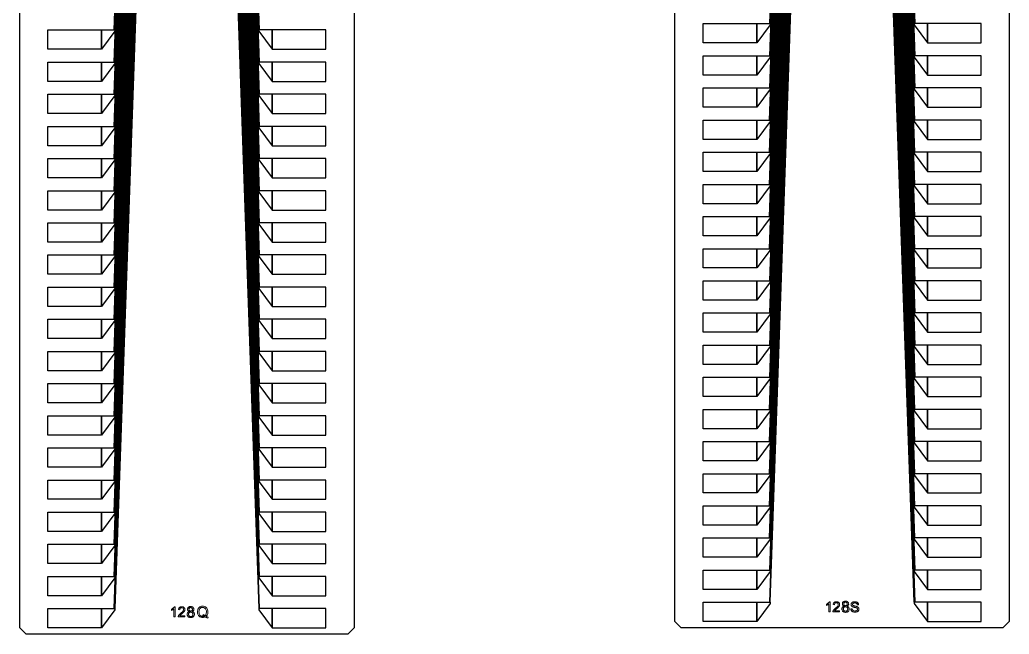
# Model space of a CAD drawing. Header units: inches. Extents: x 106592 to 209533, y 57057 to 74911.
# Drawn here: x 172694 to 175821, y 57278 to 59220 of the extents above; entities that cross this region are included whole.
import ezdxf

# ---------------------------------------------------------------- set-up
doc = ezdxf.new("R2010")
doc.units = ezdxf.units.IN
doc.header["$MEASUREMENT"] = 0
for name, color, linetype in [('metal', 221, 'Continuous'), ('nitride window', 40, 'Continuous'), ('profile', 140, 'Continuous')]:
    doc.layers.add(name, color=color, linetype=linetype)

msp = doc.modelspace()

# ---------------------------------------------------------------- linework, layer by layer
at = {"layer": 'metal'}
for points in [[(175287.5, 63870), (175063.5, 57480.8), (175065.6, 57480.8), (175289.1, 63870), (175289.1, 63870), (175289.1, 63985.6), (175289.1, 64080.2), (175219.7, 64357.9), (175219.7, 64359.7), (175218.8, 64359.7), (175218.8, 64357), (175287.5, 64078.6), (175287.5, 63870)], [(175284.3, 63870), (175284.3, 64075.4), (175217, 64355.2), (175217, 64359.7), (175217.9, 64359.7), (175217.9, 64356.1), (175285.9, 64077), (175285.9, 63870), (175065.6, 57582.4), (175063.5, 57582.4)], [(175281.1, 63870), (175281.1, 64072.2), (175215.2, 64353.4), (175215.2, 64359.7), (175216.1, 64359.7), (175216.1, 64354.3), (175282.7, 64073.8), (175282.7, 63870), (175065.6, 57684), (175063.5, 57684)], [(175277.9, 63870), (175277.9, 64069), (175213.4, 64351.6), (175213.4, 64359.7), (175214.3, 64359.7), (175214.3, 64352.5), (175279.5, 64070.6), (175279.5, 63870), (175065.6, 57785.6), (175063.5, 57785.6)], [(175274.7, 63870), (175274.7, 64065.8), (175211.6, 64349.8), (175211.6, 64359.7), (175212.5, 64359.7), (175212.5, 64350.7), (175276.3, 64067.4), (175276.3, 63870), (175065.6, 57887.3), (175063.5, 57887.3)], [(175271.5, 63870), (175271.5, 64062.6), (175209.8, 64348), (175209.8, 64359.7), (175210.7, 64359.7), (175210.7, 64348.9), (175273.1, 64064.2), (175273.1, 63870), (175065.6, 57988.9), (175063.5, 57988.9)], [(175290.7, 63870), (175063.5, 57379.2), (175065.6, 57379.2), (175292.3, 63870), (175292.3, 63870), (175292.3, 64083.4), (175221.5, 64359.7), (175220.6, 64359.7), (175220.6, 64358.8), (175290.7, 64081.8), (175290.7, 63870)], [(175268.3, 63870), (175063.5, 58090.5), (175065.6, 58090.5), (175269.9, 63870), (175269.9, 64061), (175208.9, 64347.1), (175208.9, 64359.7), (175208, 64359.7), (175208, 64346.2), (175268.3, 64059.4)], [(175265.1, 63870), (175063.5, 58192.1), (175065.6, 58192.1), (175266.7, 63870), (175266.7, 64057.8), (175207.1, 64345.3), (175207.1, 64359.7), (175206.2, 64359.7), (175206.2, 64344.4), (175265.1, 64056.2)], [(175258.7, 63870), (175063.5, 58395.3), (175065.6, 58395.3), (175260.3, 63870), (175260.3, 63870), (175260.3, 63985.8), (175260.3, 64051.4), (175203.5, 64341.7), (175203.5, 64359.7), (175202.6, 64359.7), (175202.6, 64340.8), (175258.7, 64049.8), (175258.7, 63870)], [(175255.5, 63870), (175255.5, 64046.6), (175200.8, 64339), (175200.8, 64359.7), (175201.7, 64359.7), (175201.7, 64339.9), (175257.1, 64048.2), (175257.1, 63870), (175257.1, 63870), (175065.6, 58496.9), (175063.5, 58496.9)], [(175252.3, 63870), (175252.3, 63870), (175252.3, 64043.4), (175199, 64337.2), (175199, 64359.7), (175199.9, 64359.7), (175199.9, 64338.1), (175253.9, 64045), (175253.9, 63870), (175065.6, 58598.5), (175063.5, 58598.5)], [(175249.1, 63870), (175249.1, 63870), (175249.1, 64040.2), (175197.2, 64335.4), (175197.2, 64359.7), (175198.1, 64359.7), (175198.1, 64336.3), (175250.7, 64041.8), (175250.7, 63870), (175065.6, 58700.1), (175063.5, 58700.1)], [(175245.9, 63870), (175245.9, 64037), (175195.4, 64333.6), (175195.4, 64359.7), (175196.3, 64359.7), (175196.3, 64334.5), (175247.5, 64038.6), (175247.5, 63870), (175065.6, 58801.7), (175063.5, 58801.7)], [(175242.7, 63870), (175242.7, 64033.8), (175193.6, 64331.8), (175193.6, 64359.7), (175194.5, 64359.7), (175194.5, 64332.7), (175244.3, 64035.4), (175244.3, 63870), (175244.3, 63870), (175065.6, 58903.3), (175063.5, 58903.3)], [(175239.5, 63870), (175063.5, 59004.9), (175065.6, 59004.9), (175241.1, 63870), (175241.1, 63870), (175241.1, 64032.2), (175192.7, 64330.9), (175192.7, 64359.7), (175191.8, 64359.7), (175191.8, 64330), (175239.5, 64030.6)], [(175236.3, 63870), (175063.5, 59106.5), (175065.6, 59106.5), (175237.9, 63870), (175237.9, 64029), (175190.9, 64329.1), (175190.9, 64359.7), (175190, 64359.7), (175190, 64328.2), (175236.3, 64027.4)], [(175261.9, 63870), (175063.5, 58293.7), (175065.6, 58293.7), (175263.5, 63870), (175263.5, 64054.6), (175205.3, 64343.5), (175205.3, 64359.7), (175204.4, 64359.7), (175204.4, 64342.6), (175261.9, 64053)], [(175233.1, 63870), (175063.5, 59208.1), (175065.6, 59208.1), (175234.7, 63870), (175234.7, 63983.6), (175234.7, 64025.8), (175189.1, 64327.3), (175189.1, 64359.7), (175188.2, 64359.7), (175188.2, 64326.4), (175233.1, 64024.2), (175233.1, 63870)], [(175295.5, 63870), (175522.8, 57379.2), (175520.7, 57379.2), (175293.9, 63870), (175293.9, 64083.4), (175364.8, 64359.7), (175365.7, 64359.7), (175365.7, 64358.8), (175295.5, 64081.8), (175295.5, 63870)], [(175298.7, 63870), (175522.8, 57480.8), (175520.7, 57480.8), (175297.1, 63870), (175297.1, 63870), (175297.1, 63985.6), (175297.1, 64080.2), (175366.6, 64357.9), (175366.6, 64359.7), (175367.5, 64359.7), (175367.5, 64357), (175298.7, 64078.6), (175298.7, 63870)], [(175301.9, 63870), (175301.9, 63870), (175301.9, 64075.4), (175369.3, 64355.2), (175369.3, 64359.7), (175368.4, 64359.7), (175368.4, 64356.1), (175300.3, 64077), (175300.3, 63870), (175300.3, 63870), (175520.7, 57582.4), (175522.8, 57582.4)], [(175305.1, 63870), (175305.1, 63870), (175305.1, 64072.2), (175371.1, 64353.4), (175371.1, 64359.7), (175370.2, 64359.7), (175370.2, 64354.3), (175303.5, 64073.8), (175303.5, 63870), (175520.7, 57684), (175522.8, 57684)], [(175308.3, 63870), (175308.3, 63870), (175308.3, 64069), (175372.9, 64351.6), (175372.9, 64359.7), (175372, 64359.7), (175372, 64352.5), (175306.7, 64070.6), (175306.7, 63870), (175520.7, 57785.6), (175522.8, 57785.6)], [(175311.5, 63870), (175311.5, 64065.8), (175374.7, 64349.8), (175374.7, 64359.7), (175373.8, 64359.7), (175373.8, 64350.7), (175309.9, 64067.4), (175309.9, 63870), (175520.7, 57887.3), (175522.8, 57887.3)], [(175314.7, 63870), (175314.7, 64062.6), (175376.5, 64348), (175376.5, 64359.7), (175375.6, 64359.7), (175375.6, 64348.9), (175313.1, 64064.2), (175313.1, 63870), (175313.1, 63870), (175520.7, 57988.9), (175522.8, 57988.9)], [(175317.9, 63870), (175522.8, 58090.5), (175520.7, 58090.5), (175316.3, 63870), (175316.3, 63870), (175316.3, 64061), (175377.4, 64347.1), (175377.4, 64359.7), (175378.3, 64359.7), (175378.3, 64346.2), (175317.9, 64059.4)], [(175321.1, 63870), (175522.8, 58192.1), (175520.7, 58192.1), (175319.5, 63870), (175319.5, 64057.8), (175379.2, 64345.3), (175379.2, 64359.7), (175380.1, 64359.7), (175380.1, 64344.4), (175321.1, 64056.2)], [(175324.3, 63870), (175522.8, 58293.7), (175520.7, 58293.7), (175322.7, 63870), (175322.7, 64054.6), (175381, 64343.5), (175381, 64359.7), (175381.9, 64359.7), (175381.9, 64342.6), (175324.3, 64053)], [(175327.5, 63870), (175522.8, 58395.3), (175520.7, 58395.3), (175325.9, 63870), (175325.9, 63985.8), (175325.9, 64051.4), (175382.8, 64341.7), (175382.8, 64359.7), (175383.7, 64359.7), (175383.7, 64340.8), (175327.5, 64049.8), (175327.5, 63870)], [(175330.7, 63870), (175330.7, 63870), (175330.7, 64046.6), (175385.5, 64339), (175385.5, 64359.7), (175384.6, 64359.7), (175384.6, 64339.9), (175329.1, 64048.2), (175329.1, 63870), (175329.1, 63870), (175520.7, 58496.9), (175522.8, 58496.9)], [(175333.9, 63870), (175333.9, 63870), (175333.9, 64043.4), (175387.3, 64337.2), (175387.3, 64359.7), (175386.4, 64359.7), (175386.4, 64338.1), (175332.3, 64045), (175332.3, 63870), (175332.3, 63870), (175520.7, 58598.5), (175522.8, 58598.5)], [(175337.1, 63870), (175337.1, 63870), (175337.1, 64040.2), (175389.1, 64335.4), (175389.1, 64359.7), (175388.2, 64359.7), (175388.2, 64336.3), (175335.5, 64041.8), (175335.5, 63870), (175335.5, 63870), (175520.7, 58700.1), (175522.8, 58700.1)], [(175340.3, 63870), (175340.3, 63870), (175340.3, 64037), (175390.9, 64333.6), (175390.9, 64359.7), (175390, 64359.7), (175390, 64334.5), (175338.7, 64038.6), (175338.7, 63870), (175338.7, 63870), (175520.7, 58801.7), (175522.8, 58801.7)], [(175343.5, 63870), (175343.5, 63870), (175343.5, 64033.8), (175392.7, 64331.8), (175392.7, 64359.7), (175391.8, 64359.7), (175391.8, 64332.7), (175341.9, 64035.4), (175341.9, 63870), (175520.7, 58903.3), (175522.8, 58903.3)], [(175346.7, 63870), (175522.8, 59004.9), (175520.7, 59004.9), (175345.1, 63870), (175345.1, 63870), (175345.1, 64032.2), (175393.6, 64330.9), (175393.6, 64359.7), (175394.5, 64359.7), (175394.5, 64330), (175346.7, 64030.6)], [(175349.9, 63870), (175522.8, 59106.5), (175520.7, 59106.5), (175348.3, 63870), (175348.3, 63870), (175348.3, 64029), (175395.4, 64329.1), (175395.4, 64359.7), (175396.3, 64359.7), (175396.3, 64328.2), (175349.9, 64027.4)], [(175353.1, 63870), (175522.8, 59208.1), (175520.7, 59208.1), (175351.5, 63870), (175351.5, 63983.6), (175351.5, 64025.8), (175397.2, 64327.3), (175397.2, 64359.7), (175398.1, 64359.7), (175398.1, 64326.4), (175353.1, 64024.2), (175353.1, 63870)], [(173188.1, 63850), (173189.7, 63850), (172994.9, 58375.3), (172992.8, 58375.3)], [(172994.9, 58476.9), (172992.8, 58476.9), (173184.9, 63850), (173186.5, 63850)], [(173181.7, 63850), (173183.3, 63850), (172994.9, 58578.5), (172992.8, 58578.5)], [(172994.9, 58680.1), (172992.8, 58680.1), (173178.5, 63850), (173180.1, 63850)], [(172994.9, 58781.7), (172992.8, 58781.7), (173175.3, 63850), (173176.9, 63850)], [(173172.1, 63850), (173173.7, 63850), (172994.9, 58883.3), (172992.8, 58883.3)], [(173191.3, 63850), (173192.9, 63850), (172994.9, 58273.7), (172992.8, 58273.7)], [(173194.5, 63850), (173196.1, 63850), (172994.9, 58172.1), (172992.8, 58172.1)], [(173220.1, 63850), (173221.7, 63850), (172994.9, 57359.2), (172992.8, 57359.2)], [(173216.9, 63850), (173218.5, 63850), (172994.9, 57460.8), (172992.8, 57460.8)], [(173197.7, 63850), (173199.3, 63850), (172994.9, 58070.5), (172992.8, 58070.5)], [(172994.9, 57968.9), (172992.8, 57968.9), (173200.9, 63850), (173202.5, 63850)], [(172994.9, 57867.3), (172992.8, 57867.3), (173204.1, 63850), (173205.7, 63850)], [(173207.3, 63850), (173208.9, 63850), (172994.9, 57765.6), (172992.8, 57765.6)], [(172994.9, 57664), (172992.8, 57664), (173210.5, 63850), (173212.1, 63850)], [(173213.7, 63850), (173215.3, 63850), (172994.9, 57562.4), (172992.8, 57562.4)], [(173162.5, 63850), (173164.1, 63850), (172994.9, 59188.1), (172992.8, 59188.1)], [(173165.7, 63850), (173167.3, 63850), (172994.9, 59086.5), (172992.8, 59086.5)], [(173168.9, 63850), (173170.5, 63850), (172994.9, 58984.9), (172992.8, 58984.9)], [(173224.9, 63850), (173223.3, 63850), (173450, 57359.2), (173452.1, 57359.2)], [(173228.1, 63850), (173226.5, 63850), (173450, 57460.8), (173452.1, 57460.8)], [(173231.3, 63850), (173229.7, 63850), (173450, 57562.4), (173452.1, 57562.4)], [(173450, 57664), (173452.1, 57664), (173234.5, 63850), (173232.9, 63850)], [(173237.7, 63850), (173236.1, 63850), (173450, 57765.6), (173452.1, 57765.6)], [(173450, 57867.3), (173452.1, 57867.3), (173240.9, 63850), (173239.3, 63850)], [(173450, 57968.9), (173452.1, 57968.9), (173244.1, 63850), (173242.5, 63850)], [(173247.3, 63850), (173245.7, 63850), (173450, 58070.5), (173452.1, 58070.5)], [(173250.5, 63850), (173248.9, 63850), (173450, 58172.1), (173452.1, 58172.1)], [(173253.7, 63850), (173252.1, 63850), (173450, 58273.7), (173452.1, 58273.7)], [(173256.9, 63850), (173255.3, 63850), (173450, 58375.3), (173452.1, 58375.3)], [(173450, 58476.9), (173452.1, 58476.9), (173260.1, 63850), (173258.5, 63850)], [(173263.3, 63850), (173261.7, 63850), (173450, 58578.5), (173452.1, 58578.5)], [(173450, 58680.1), (173452.1, 58680.1), (173266.5, 63850), (173264.9, 63850)], [(173450, 58781.7), (173452.1, 58781.7), (173269.7, 63850), (173268.1, 63850)], [(173272.9, 63850), (173271.3, 63850), (173450, 58883.3), (173452.1, 58883.3)], [(173276.1, 63850), (173274.5, 63850), (173450, 58984.9), (173452.1, 58984.9)], [(173279.3, 63850), (173277.7, 63850), (173450, 59086.5), (173452.1, 59086.5)], [(173282.5, 63850), (173280.9, 63850), (173450, 59188.1), (173452.1, 59188.1)], [(174853.9, 59208.1), (175023.3, 59208.1), (175023.3, 59147.1), (174853.9, 59147.1)], [(175023.3, 59147.1), (175023.3, 59208.1), (175065.6, 59208.1), (175065.6, 59203.9), (175023.3, 59147.1)], [(175563, 59147.1), (175563, 59208.1), (175520.7, 59208.1), (175520.7, 59203.9), (175563, 59147.1)], [(175732.3, 59208.1), (175563, 59208.1), (175563, 59147.1), (175732.3, 59147.1)], [(172783.2, 59188.1), (172952.6, 59188.1), (172952.6, 59127.1), (172783.2, 59127.1)], [(172952.6, 59127.1), (172952.6, 59188.1), (172994.9, 59188.1), (172994.9, 59183.9), (172952.6, 59127.1)], [(173492.3, 59127.1), (173492.3, 59188.1), (173450, 59188.1), (173450, 59183.9), (173492.3, 59127.1)], [(173661.7, 59188.1), (173492.3, 59188.1), (173492.3, 59127.1), (173661.7, 59127.1)], [(174853.9, 59106.5), (175023.3, 59106.5), (175023.3, 59045.5), (174853.9, 59045.5)], [(175023.3, 59045.5), (175023.3, 59106.5), (175065.6, 59106.5), (175065.6, 59102.3), (175023.3, 59045.5)], [(175563, 59045.5), (175563, 59106.5), (175520.7, 59106.5), (175520.7, 59102.3), (175563, 59045.5)], [(175732.3, 59106.5), (175563, 59106.5), (175563, 59045.5), (175732.3, 59045.5)], [(172783.2, 59086.5), (172952.6, 59086.5), (172952.6, 59025.5), (172783.2, 59025.5)], [(172952.6, 59025.5), (172952.6, 59086.5), (172994.9, 59086.5), (172994.9, 59082.3), (172952.6, 59025.5)], [(173492.3, 59025.5), (173492.3, 59086.5), (173450, 59086.5), (173450, 59082.3), (173492.3, 59025.5)], [(173661.7, 59086.5), (173492.3, 59086.5), (173492.3, 59025.5), (173661.7, 59025.5)], [(172783.2, 58984.9), (172952.6, 58984.9), (172952.6, 58923.9), (172783.2, 58923.9)], [(172952.6, 58923.9), (172952.6, 58984.9), (172994.9, 58984.9), (172994.9, 58980.7), (172952.6, 58923.9)], [(173492.3, 58923.9), (173492.3, 58984.9), (173450, 58984.9), (173450, 58980.7), (173492.3, 58923.9)], [(173661.7, 58984.9), (173492.3, 58984.9), (173492.3, 58923.9), (173661.7, 58923.9)], [(174853.9, 59004.9), (175023.3, 59004.9), (175023.3, 58943.9), (174853.9, 58943.9)], [(175023.3, 58943.9), (175023.3, 59004.9), (175065.6, 59004.9), (175065.6, 59000.7), (175023.3, 58943.9)], [(175563, 58943.9), (175563, 59004.9), (175520.7, 59004.9), (175520.7, 59000.7), (175563, 58943.9)], [(175732.3, 59004.9), (175563, 59004.9), (175563, 58943.9), (175732.3, 58943.9)], [(174853.9, 58903.3), (175023.3, 58903.3), (175023.3, 58842.3), (174853.9, 58842.3)], [(175023.3, 58842.3), (175023.3, 58903.3), (175065.6, 58903.3), (175065.6, 58899.1), (175023.3, 58842.3)], [(175563, 58842.3), (175563, 58903.3), (175520.7, 58903.3), (175520.7, 58899.1), (175563, 58842.3)], [(175732.3, 58903.3), (175563, 58903.3), (175563, 58842.3), (175732.3, 58842.3)], [(172783.2, 58883.3), (172952.6, 58883.3), (172952.6, 58822.3), (172783.2, 58822.3)], [(172952.6, 58822.3), (172952.6, 58883.3), (172994.9, 58883.3), (172994.9, 58879.1), (172952.6, 58822.3)], [(173492.3, 58822.3), (173492.3, 58883.3), (173450, 58883.3), (173450, 58879.1), (173492.3, 58822.3)], [(173661.7, 58883.3), (173492.3, 58883.3), (173492.3, 58822.3), (173661.7, 58822.3)], [(174853.9, 58801.7), (175023.3, 58801.7), (175023.3, 58740.7), (174853.9, 58740.7)], [(175023.3, 58740.7), (175023.3, 58801.7), (175065.6, 58801.7), (175065.6, 58797.5), (175023.3, 58740.7)], [(175563, 58740.7), (175563, 58801.7), (175520.7, 58801.7), (175520.7, 58797.5), (175563, 58740.7)], [(175732.3, 58801.7), (175563, 58801.7), (175563, 58740.7), (175732.3, 58740.7)], [(172783.2, 58781.7), (172952.6, 58781.7), (172952.6, 58720.7), (172783.2, 58720.7)], [(172952.6, 58720.7), (172952.6, 58781.7), (172994.9, 58781.7), (172994.9, 58777.5), (172952.6, 58720.7)], [(173492.3, 58720.7), (173492.3, 58781.7), (173450, 58781.7), (173450, 58777.5), (173492.3, 58720.7)], [(173661.7, 58781.7), (173492.3, 58781.7), (173492.3, 58720.7), (173661.7, 58720.7)], [(174853.9, 58700.1), (175023.3, 58700.1), (175023.3, 58639.1), (174853.9, 58639.1)], [(175023.3, 58639.1), (175023.3, 58700.1), (175065.6, 58700.1), (175065.6, 58695.9), (175023.3, 58639.1)], [(175563, 58639.1), (175563, 58700.1), (175520.7, 58700.1), (175520.7, 58695.9), (175563, 58639.1)], [(175732.3, 58700.1), (175563, 58700.1), (175563, 58639.1), (175732.3, 58639.1)], [(172783.2, 58680.1), (172952.6, 58680.1), (172952.6, 58619.1), (172783.2, 58619.1)], [(172952.6, 58619.1), (172952.6, 58680.1), (172994.9, 58680.1), (172994.9, 58675.9), (172952.6, 58619.1)], [(173492.3, 58619.1), (173492.3, 58680.1), (173450, 58680.1), (173450, 58675.9), (173492.3, 58619.1)], [(173661.7, 58680.1), (173492.3, 58680.1), (173492.3, 58619.1), (173661.7, 58619.1)], [(172783.2, 58578.5), (172952.6, 58578.5), (172952.6, 58517.5), (172783.2, 58517.5)], [(172952.6, 58517.5), (172952.6, 58578.5), (172994.9, 58578.5), (172994.9, 58574.2), (172952.6, 58517.5)], [(173492.3, 58517.5), (173492.3, 58578.5), (173450, 58578.5), (173450, 58574.2), (173492.3, 58517.5)], [(173661.7, 58578.5), (173492.3, 58578.5), (173492.3, 58517.5), (173661.7, 58517.5)], [(174853.9, 58598.5), (175023.3, 58598.5), (175023.3, 58537.5), (174853.9, 58537.5)], [(175023.3, 58537.5), (175023.3, 58598.5), (175065.6, 58598.5), (175065.6, 58594.2), (175023.3, 58537.5)], [(175563, 58537.5), (175563, 58598.5), (175520.7, 58598.5), (175520.7, 58594.2), (175563, 58537.5)], [(175732.3, 58598.5), (175563, 58598.5), (175563, 58537.5), (175732.3, 58537.5)], [(174853.9, 58496.9), (175023.3, 58496.9), (175023.3, 58435.9), (174853.9, 58435.9)], [(175023.3, 58435.9), (175023.3, 58496.9), (175065.6, 58496.9), (175065.6, 58492.6), (175023.3, 58435.9)], [(175563, 58435.9), (175563, 58496.9), (175520.7, 58496.9), (175520.7, 58492.6), (175563, 58435.9)], [(175732.3, 58496.9), (175563, 58496.9), (175563, 58435.9), (175732.3, 58435.9)], [(172783.2, 58476.9), (172952.6, 58476.9), (172952.6, 58415.9), (172783.2, 58415.9)], [(172952.6, 58415.9), (172952.6, 58476.9), (172994.9, 58476.9), (172994.9, 58472.6), (172952.6, 58415.9)], [(173492.3, 58415.9), (173492.3, 58476.9), (173450, 58476.9), (173450, 58472.6), (173492.3, 58415.9)], [(173661.7, 58476.9), (173492.3, 58476.9), (173492.3, 58415.9), (173661.7, 58415.9)], [(174853.9, 58395.3), (175023.3, 58395.3), (175023.3, 58334.3), (174853.9, 58334.3)], [(175023.3, 58334.3), (175023.3, 58395.3), (175065.6, 58395.3), (175065.6, 58391), (175023.3, 58334.3)], [(175563, 58334.3), (175563, 58395.3), (175520.7, 58395.3), (175520.7, 58391), (175563, 58334.3)], [(175732.3, 58395.3), (175563, 58395.3), (175563, 58334.3), (175732.3, 58334.3)], [(172783.2, 58375.3), (172952.6, 58375.3), (172952.6, 58314.3), (172783.2, 58314.3)], [(172952.6, 58314.3), (172952.6, 58375.3), (172994.9, 58375.3), (172994.9, 58371), (172952.6, 58314.3)], [(173492.3, 58314.3), (173492.3, 58375.3), (173450, 58375.3), (173450, 58371), (173492.3, 58314.3)], [(173661.7, 58375.3), (173492.3, 58375.3), (173492.3, 58314.3), (173661.7, 58314.3)], [(174853.9, 58293.7), (175023.3, 58293.7), (175023.3, 58232.7), (174853.9, 58232.7)], [(175023.3, 58232.7), (175023.3, 58293.7), (175065.6, 58293.7), (175065.6, 58289.4), (175023.3, 58232.7)], [(175563, 58232.7), (175563, 58293.7), (175520.7, 58293.7), (175520.7, 58289.4), (175563, 58232.7)], [(175732.3, 58293.7), (175563, 58293.7), (175563, 58232.7), (175732.3, 58232.7)], [(172783.2, 58273.7), (172952.6, 58273.7), (172952.6, 58212.7), (172783.2, 58212.7)], [(172952.6, 58212.7), (172952.6, 58273.7), (172994.9, 58273.7), (172994.9, 58269.4), (172952.6, 58212.7)], [(173492.3, 58212.7), (173492.3, 58273.7), (173450, 58273.7), (173450, 58269.4), (173492.3, 58212.7)], [(173661.7, 58273.7), (173492.3, 58273.7), (173492.3, 58212.7), (173661.7, 58212.7)], [(172783.2, 58172.1), (172952.6, 58172.1), (172952.6, 58111.1), (172783.2, 58111.1)], [(172952.6, 58111.1), (172952.6, 58172.1), (172994.9, 58172.1), (172994.9, 58167.8), (172952.6, 58111.1)], [(173492.3, 58111.1), (173492.3, 58172.1), (173450, 58172.1), (173450, 58167.8), (173492.3, 58111.1)], [(173661.7, 58172.1), (173492.3, 58172.1), (173492.3, 58111.1), (173661.7, 58111.1)], [(174853.9, 58192.1), (175023.3, 58192.1), (175023.3, 58131.1), (174853.9, 58131.1)], [(175023.3, 58131.1), (175023.3, 58192.1), (175065.6, 58192.1), (175065.6, 58187.8), (175023.3, 58131.1)], [(175563, 58131.1), (175563, 58192.1), (175520.7, 58192.1), (175520.7, 58187.8), (175563, 58131.1)], [(175732.3, 58192.1), (175563, 58192.1), (175563, 58131.1), (175732.3, 58131.1)], [(174853.9, 58090.5), (175023.3, 58090.5), (175023.3, 58029.5), (174853.9, 58029.5)], [(175023.3, 58029.5), (175023.3, 58090.5), (175065.6, 58090.5), (175065.6, 58086.2), (175023.3, 58029.5)], [(175563, 58029.5), (175563, 58090.5), (175520.7, 58090.5), (175520.7, 58086.2), (175563, 58029.5)], [(175732.3, 58090.5), (175563, 58090.5), (175563, 58029.5), (175732.3, 58029.5)], [(172783.2, 58070.5), (172952.6, 58070.5), (172952.6, 58009.5), (172783.2, 58009.5)], [(172952.6, 58009.5), (172952.6, 58070.5), (172994.9, 58070.5), (172994.9, 58066.2), (172952.6, 58009.5)], [(173492.3, 58009.5), (173492.3, 58070.5), (173450, 58070.5), (173450, 58066.2), (173492.3, 58009.5)], [(173661.7, 58070.5), (173492.3, 58070.5), (173492.3, 58009.5), (173661.7, 58009.5)], [(174853.9, 57988.9), (175023.3, 57988.9), (175023.3, 57927.9), (174853.9, 57927.9)], [(175023.3, 57927.9), (175023.3, 57988.9), (175065.6, 57988.9), (175065.6, 57984.6), (175023.3, 57927.9)], [(175563, 57927.9), (175563, 57988.9), (175520.7, 57988.9), (175520.7, 57984.6), (175563, 57927.9)], [(175732.3, 57988.9), (175563, 57988.9), (175563, 57927.9), (175732.3, 57927.9)], [(172783.2, 57968.9), (172952.6, 57968.9), (172952.6, 57907.9), (172783.2, 57907.9)], [(172952.6, 57907.9), (172952.6, 57968.9), (172994.9, 57968.9), (172994.9, 57964.6), (172952.6, 57907.9)], [(173492.3, 57907.9), (173492.3, 57968.9), (173450, 57968.9), (173450, 57964.6), (173492.3, 57907.9)], [(173661.7, 57968.9), (173492.3, 57968.9), (173492.3, 57907.9), (173661.7, 57907.9)], [(174853.9, 57887.3), (175023.3, 57887.3), (175023.3, 57826.3), (174853.9, 57826.3)], [(175023.3, 57826.3), (175023.3, 57887.3), (175065.6, 57887.3), (175065.6, 57883), (175023.3, 57826.3)], [(175563, 57826.3), (175563, 57887.3), (175520.7, 57887.3), (175520.7, 57883), (175563, 57826.3)], [(175732.3, 57887.3), (175563, 57887.3), (175563, 57826.3), (175732.3, 57826.3)], [(172783.2, 57867.3), (172952.6, 57867.3), (172952.6, 57806.3), (172783.2, 57806.3)], [(172952.6, 57806.3), (172952.6, 57867.3), (172994.9, 57867.3), (172994.9, 57863), (172952.6, 57806.3)], [(173492.3, 57806.3), (173492.3, 57867.3), (173450, 57867.3), (173450, 57863), (173492.3, 57806.3)], [(173661.7, 57867.3), (173492.3, 57867.3), (173492.3, 57806.3), (173661.7, 57806.3)], [(172783.2, 57765.6), (172952.6, 57765.6), (172952.6, 57704.7), (172783.2, 57704.7)], [(172952.6, 57704.7), (172952.6, 57765.6), (172994.9, 57765.6), (172994.9, 57761.4), (172952.6, 57704.7)], [(173492.3, 57704.7), (173492.3, 57765.6), (173450, 57765.6), (173450, 57761.4), (173492.3, 57704.7)], [(173661.7, 57765.6), (173492.3, 57765.6), (173492.3, 57704.7), (173661.7, 57704.7)], [(174853.9, 57785.6), (175023.3, 57785.6), (175023.3, 57724.7), (174853.9, 57724.7)], [(175023.3, 57724.7), (175023.3, 57785.6), (175065.6, 57785.6), (175065.6, 57781.4), (175023.3, 57724.7)], [(175563, 57724.7), (175563, 57785.6), (175520.7, 57785.6), (175520.7, 57781.4), (175563, 57724.7)], [(175732.3, 57785.6), (175563, 57785.6), (175563, 57724.7), (175732.3, 57724.7)], [(174853.9, 57684), (175023.3, 57684), (175023.3, 57623.1), (174853.9, 57623.1)], [(175023.3, 57623.1), (175023.3, 57684), (175065.6, 57684), (175065.6, 57679.8), (175023.3, 57623.1)], [(175563, 57623.1), (175563, 57684), (175520.7, 57684), (175520.7, 57679.8), (175563, 57623.1)], [(175732.3, 57684), (175563, 57684), (175563, 57623.1), (175732.3, 57623.1)], [(172783.2, 57664), (172952.6, 57664), (172952.6, 57603.1), (172783.2, 57603.1)], [(172952.6, 57603.1), (172952.6, 57664), (172994.9, 57664), (172994.9, 57659.8), (172952.6, 57603.1)], [(173492.3, 57603.1), (173492.3, 57664), (173450, 57664), (173450, 57659.8), (173492.3, 57603.1)], [(173661.7, 57664), (173492.3, 57664), (173492.3, 57603.1), (173661.7, 57603.1)], [(174853.9, 57582.4), (175023.3, 57582.4), (175023.3, 57521.5), (174853.9, 57521.5)], [(175023.3, 57521.5), (175023.3, 57582.4), (175065.6, 57582.4), (175065.6, 57578.2), (175023.3, 57521.5)], [(175563, 57521.5), (175563, 57582.4), (175520.7, 57582.4), (175520.7, 57578.2), (175563, 57521.5)], [(175732.3, 57582.4), (175563, 57582.4), (175563, 57521.5), (175732.3, 57521.5)], [(172783.2, 57562.4), (172952.6, 57562.4), (172952.6, 57501.5), (172783.2, 57501.5)], [(172952.6, 57501.5), (172952.6, 57562.4), (172994.9, 57562.4), (172994.9, 57558.2), (172952.6, 57501.5)], [(173492.3, 57501.5), (173492.3, 57562.4), (173450, 57562.4), (173450, 57558.2), (173492.3, 57501.5)], [(173661.7, 57562.4), (173492.3, 57562.4), (173492.3, 57501.5), (173661.7, 57501.5)], [(174853.9, 57480.8), (175023.3, 57480.8), (175023.3, 57419.9), (174853.9, 57419.9)], [(175023.3, 57419.9), (175023.3, 57480.8), (175065.6, 57480.8), (175065.6, 57476.6), (175023.3, 57419.9)], [(175563, 57419.9), (175563, 57480.8), (175520.7, 57480.8), (175520.7, 57476.6), (175563, 57419.9)], [(175732.3, 57480.8), (175563, 57480.8), (175563, 57419.9), (175732.3, 57419.9)], [(172783.2, 57460.8), (172952.6, 57460.8), (172952.6, 57399.9), (172783.2, 57399.9)], [(172952.6, 57399.9), (172952.6, 57460.8), (172994.9, 57460.8), (172994.9, 57456.6), (172952.6, 57399.9)], [(173492.3, 57399.9), (173492.3, 57460.8), (173450, 57460.8), (173450, 57456.6), (173492.3, 57399.9)], [(173661.7, 57460.8), (173492.3, 57460.8), (173492.3, 57399.9), (173661.7, 57399.9)], [(172783.2, 57359.2), (172952.6, 57359.2), (172952.6, 57298.3), (172783.2, 57298.3)], [(172952.6, 57298.3), (172952.6, 57359.2), (172994.9, 57359.2), (172994.9, 57355), (172952.6, 57298.3)], [(173492.3, 57298.3), (173492.3, 57359.2), (173450, 57359.2), (173450, 57355), (173492.3, 57298.3)], [(173661.7, 57359.2), (173492.3, 57359.2), (173492.3, 57298.3), (173661.7, 57298.3)], [(174853.9, 57379.2), (175023.3, 57379.2), (175023.3, 57318.3), (174853.9, 57318.3)], [(175023.3, 57318.3), (175023.3, 57379.2), (175065.6, 57379.2), (175065.6, 57375), (175023.3, 57318.3)], [(175563, 57318.3), (175563, 57379.2), (175520.7, 57379.2), (175520.7, 57375), (175563, 57318.3)], [(175732.3, 57379.2), (175563, 57379.2), (175563, 57318.3), (175732.3, 57318.3)]]:
    msp.add_lwpolyline(points, close=True, dxfattribs=at)
at = {"layer": 'metal', "color": 221, "lineweight": 0}
for points in [[(173181.3, 57358), (173181.3, 57332.9), (173185.2, 57332.9), (173185.2, 57365.1), (173182.7, 57365.1), (173182.2, 57364.2), (173181.4, 57363.1), (173180.4, 57362), (173179.2, 57360.8), (173178.4, 57360.1), (173177.2, 57359.3), (173174.8, 57357.8), (173173.4, 57357.1), (173173.4, 57353.3), (173173.7, 57353.4), (173174.9, 57353.9), (173176.2, 57354.5), (173177.6, 57355.3), (173177.9, 57355.5), (173179.2, 57356.3), (173180.3, 57357.2)], [(173205.9, 57361.9), (173206.5, 57361.9), (173207.9, 57361.6), (173209.2, 57361.1), (173210.3, 57360.3), (173210.4, 57360.1), (173211.3, 57359), (173211.8, 57357.7), (173211.9, 57356.3), (173211.9, 57355.5), (173211.6, 57354.3), (173211, 57352.9), (173210.1, 57351.6), (173209.6, 57351), (173208, 57349.2), (173207, 57348.2), (173205.8, 57347.1), (173204.5, 57346), (173203, 57344.8), (173201.8, 57343.8), (173200.6, 57342.7), (173199.6, 57341.7), (173198.7, 57340.8), (173197.9, 57339.9), (173197.4, 57339.3), (173196.5, 57338.1), (173195.8, 57336.9), (173195.3, 57335.7), (173194.9, 57334.4), (173194.8, 57332.9), (173216, 57332.9), (173216, 57336.7), (173200.3, 57336.7), (173201, 57337.7), (173202, 57338.9), (173202.1, 57339), (173202.7, 57339.6), (173203.7, 57340.5), (173205, 57341.6), (173206.5, 57342.9), (173207.6, 57343.8), (173208.9, 57344.9), (173210, 57346), (173211, 57346.9), (173211.9, 57347.8), (173212.6, 57348.5), (173212.9, 57348.9), (173213.8, 57350.1), (173214.6, 57351.3), (173215.2, 57352.4), (173215.6, 57353.4), (173215.9, 57354.8), (173216, 57356.2), (173216, 57356.3), (173215.9, 57357.8), (173215.5, 57359.1), (173215, 57360.4), (173214.2, 57361.5), (173213.3, 57362.6), (173212.7, 57363.1), (173211.6, 57363.8), (173210.3, 57364.4), (173209, 57364.8), (173207.6, 57365.1), (173206, 57365.1), (173205.1, 57365.1), (173203.6, 57365), (173202.2, 57364.6), (173200.9, 57364.2), (173199.7, 57363.6), (173198.7, 57362.8), (173198.2, 57362.3), (173197.4, 57361.3), (173196.7, 57360.1), (173196.2, 57358.9), (173195.8, 57357.4), (173195.6, 57355.9), (173199.6, 57355.4), (173199.7, 57356.5), (173200, 57357.9), (173200.5, 57359.1), (173201.3, 57360.2), (173201.9, 57360.7), (173203.1, 57361.3), (173204.4, 57361.7)], [(173234.3, 57366), (173233.8, 57365.9), (173232.2, 57365.8), (173230.7, 57365.4), (173229.4, 57364.9), (173228.2, 57364.2), (173227.1, 57363.3), (173226.2, 57362.4), (173234.4, 57362.5), (173234.4, 57362.5), (173235.9, 57362.3), (173237.2, 57361.8), (173238.4, 57360.9), (173239.3, 57359.8), (173239.9, 57358.5), (173240, 57357), (173239.9, 57355.7), (173239.4, 57354.4), (173238.5, 57353.2), (173238.5, 57353.2), (173237.4, 57352.3), (173236, 57351.8), (173234.5, 57351.6), (173226.9, 57351.4), (173228.2, 57350.6), (173229.7, 57349.9), (173228.2, 57349.4), (173226.9, 57348.7), (173225.8, 57347.9), (173224.8, 57346.8), (173224.8, 57346.7), (173224.1, 57345.5), (173223.6, 57344.2), (173223.2, 57342.7), (173223.2, 57341.1), (173223.2, 57340), (173223.5, 57338.5), (173223.9, 57337.2), (173224.5, 57335.9), (173225.4, 57334.7), (173226.4, 57333.6), (173234.7, 57334.1), (173233.8, 57334.1), (173232.4, 57334.4), (173231, 57335), (173230.4, 57335.4), (173229.3, 57336.4), (173228.4, 57337.6), (173228.1, 57338.2), (173227.7, 57339.7), (173227.5, 57341.1), (173227.6, 57342.2), (173227.9, 57343.7), (173228.5, 57344.9), (173229.5, 57346.1), (173230.3, 57346.8), (173231.5, 57347.5), (173232.9, 57348), (173234.4, 57348.1), (173242.2, 57348.7), (173240.9, 57349.4), (173239.4, 57350), (173239.7, 57350.1), (173241.1, 57350.9), (173242.3, 57351.8), (173243.2, 57352.8), (173243.9, 57354), (173244.3, 57355.4), (173244.4, 57357), (173244.3, 57358.3), (173244, 57359.7), (173243.4, 57361), (173242.6, 57362.3), (173241.6, 57363.4), (173241.2, 57363.7), (173240.1, 57364.6), (173238.8, 57365.2), (173237.4, 57365.6), (173235.9, 57365.9)], [(173226.2, 57362.4), (173225.4, 57361.2), (173224.9, 57359.9), (173224.5, 57358.5), (173224.4, 57356.9), (173224.4, 57356.9), (173224.6, 57355.3), (173225, 57353.9), (173225.7, 57352.7), (173225.9, 57352.4), (173226.9, 57351.4), (173234.5, 57351.6), (173234.4, 57351.6), (173232.9, 57351.8), (173231.5, 57352.3), (173230.4, 57353.1), (173230.4, 57353.1), (173229.5, 57354.3), (173229, 57355.6), (173228.8, 57357.1), (173228.9, 57358.3), (173229.4, 57359.7), (173230.3, 57360.9), (173230.3, 57360.9), (173231.5, 57361.7), (173232.8, 57362.3), (173234.4, 57362.5)], [(173263.5, 57364.4), (173261.2, 57362.7), (173259.3, 57360.6), (173257.7, 57358.1), (173257.3, 57357.3), (173256.4, 57354.6), (173255.8, 57351.8), (173255.6, 57348.8), (173255.7, 57347.9), (173256, 57344.9), (173256.7, 57342.1), (173257.7, 57339.5), (173257.8, 57339.4), (173259.3, 57336.9), (173261.3, 57334.8), (173263.6, 57333.1), (173263.8, 57333), (173280.6, 57333), (173283, 57331.3), (173285.5, 57329.9), (173288.1, 57328.7), (173289.4, 57331.9), (173288.7, 57332.2), (173286.2, 57333.4), (173272.2, 57334.8), (173271.2, 57334.8), (173268.4, 57335.4), (173265.9, 57336.5), (173263.7, 57338.4), (173262.4, 57340.2), (173261.3, 57342.7), (173260.6, 57345.5), (173260.4, 57348.8), (173260.6, 57351.9), (173261.2, 57354.8), (173262.2, 57357.2), (173263.7, 57359.2), (173264.4, 57359.9), (173266.7, 57361.5), (173269.3, 57362.4), (173272.2, 57362.7)], [(173272.2, 57366.6), (173272, 57366.6), (173269, 57366.4), (173266.2, 57365.7), (173263.6, 57364.5), (173263.5, 57364.4), (173272.2, 57362.7), (173273, 57362.7), (173275.8, 57362.2), (173278.4, 57361), (173279, 57360.6), (173281, 57358.6), (173282.6, 57356.1), (173283.2, 57354.6), (173283.8, 57351.9), (173284, 57348.8), (173284, 57347.9), (173283.7, 57344.7), (173282.9, 57342), (173281.7, 57339.6), (173280, 57337.7), (173272.3, 57337.7), (173274.3, 57337.1), (173276.9, 57335.7), (173275.1, 57335.1), (173272.2, 57334.8), (173286.2, 57333.4), (173283.5, 57335.1), (173284.4, 57336.2), (173286.2, 57338.5), (173287.4, 57341.1), (173288, 57342.9), (173288.6, 57345.7), (173288.8, 57348.8), (173288.7, 57349.6), (173288.4, 57352.6), (173287.8, 57355.4), (173286.7, 57358), (173286.7, 57358.1), (173285.1, 57360.6), (173283.2, 57362.7), (173280.8, 57364.4), (173280.6, 57364.6), (173278, 57365.7), (173275.2, 57366.4)], [(175251.4, 57373.8), (175251.4, 57348.7), (175255.3, 57348.7), (175255.3, 57381), (175252.8, 57381), (175252.3, 57380), (175251.5, 57378.9), (175250.5, 57377.8), (175249.3, 57376.7), (175248.5, 57375.9), (175247.3, 57375.1), (175244.9, 57373.6), (175243.5, 57372.9), (175243.5, 57369.1), (175243.8, 57369.2), (175245, 57369.7), (175246.3, 57370.4), (175247.7, 57371.1), (175248, 57371.3), (175249.3, 57372.2), (175250.4, 57373)], [(175275.2, 57377.7), (175275.8, 57377.7), (175277.2, 57377.4), (175278.5, 57376.9), (175279.5, 57376.1), (175279.7, 57375.9), (175280.5, 57374.8), (175281, 57373.6), (175281.2, 57372.1), (175281.2, 57371.3), (175280.8, 57370.1), (175280.3, 57368.8), (175279.4, 57367.4), (175278.9, 57366.8), (175277.3, 57365), (175276.3, 57364), (175275.1, 57363), (175273.8, 57361.8), (175272.3, 57360.6), (175271.1, 57359.6), (175269.9, 57358.6), (175268.9, 57357.6), (175268, 57356.6), (175267.2, 57355.7), (175266.7, 57355.1), (175265.8, 57353.9), (175265.1, 57352.7), (175264.6, 57351.5), (175264.2, 57350.2), (175264.1, 57348.7), (175285.3, 57348.7), (175285.3, 57352.5), (175269.6, 57352.5), (175270.3, 57353.5), (175271.2, 57354.7), (175271.4, 57354.8), (175272, 57355.4), (175273, 57356.3), (175274.3, 57357.4), (175275.8, 57358.7), (175276.9, 57359.6), (175278.2, 57360.7), (175279.3, 57361.8), (175280.3, 57362.7), (175281.2, 57363.6), (175281.9, 57364.3), (175282.2, 57364.7), (175283.1, 57365.9), (175283.9, 57367.1), (175284.5, 57368.3), (175284.8, 57369.2), (175285.2, 57370.6), (175285.3, 57372.1), (175285.3, 57372.1), (175285.1, 57373.6), (175284.8, 57374.9), (175284.3, 57376.2), (175283.5, 57377.3), (175282.6, 57378.4), (175281.9, 57378.9), (175280.9, 57379.7), (175279.6, 57380.2), (175278.3, 57380.6), (175276.8, 57380.9), (175275.3, 57381), (175274.4, 57380.9), (175272.9, 57380.8), (175271.5, 57380.5), (175270.2, 57380), (175269, 57379.4), (175268, 57378.6), (175267.5, 57378.1), (175266.7, 57377.1), (175266, 57376), (175265.5, 57374.7), (175265.1, 57373.2), (175264.9, 57371.7), (175268.9, 57371.3), (175269, 57372.3), (175269.3, 57373.7), (175269.8, 57375), (175270.6, 57376), (175271.2, 57376.5), (175272.3, 57377.2), (175273.7, 57377.6)], [(175303.9, 57382.7), (175303.3, 57382.7), (175301.8, 57382.5), (175300.3, 57382.2), (175299, 57381.7), (175297.7, 57381), (175296.7, 57380.1), (175295.8, 57379.2), (175303.9, 57379.2), (175304, 57379.2), (175305.5, 57379.1), (175306.8, 57378.5), (175308, 57377.7), (175308.9, 57376.6), (175309.4, 57375.2), (175309.6, 57373.7), (175309.5, 57372.5), (175309, 57371.1), (175308.1, 57370), (175308.1, 57370), (175307, 57369.1), (175305.6, 57368.5), (175304.1, 57368.4), (175296.5, 57368.2), (175297.8, 57367.4), (175299.3, 57366.7), (175297.8, 57366.2), (175296.5, 57365.5), (175295.4, 57364.6), (175294.4, 57363.6), (175294.4, 57363.5), (175293.7, 57362.3), (175293.1, 57360.9), (175292.8, 57359.5), (175292.8, 57357.9), (175292.8, 57356.8), (175293.1, 57355.3), (175293.5, 57353.9), (175294.1, 57352.6), (175294.9, 57351.4), (175296, 57350.3), (175304.3, 57350.8), (175303.4, 57350.9), (175302, 57351.2), (175300.6, 57351.8), (175300, 57352.1), (175298.8, 57353.1), (175298, 57354.4), (175297.7, 57355), (175297.3, 57356.4), (175297.1, 57357.9), (175297.2, 57359), (175297.5, 57360.4), (175298.1, 57361.7), (175299.1, 57362.9), (175299.8, 57363.6), (175301.1, 57364.3), (175302.5, 57364.7), (175304, 57364.9), (175311.8, 57365.4), (175310.5, 57366.2), (175309, 57366.8), (175309.3, 57366.9), (175310.7, 57367.6), (175311.9, 57368.5), (175312.8, 57369.6), (175313.5, 57370.8), (175313.9, 57372.2), (175314, 57373.7), (175313.9, 57375.1), (175313.6, 57376.5), (175313, 57377.8), (175312.2, 57379), (175311.2, 57380.2), (175310.8, 57380.5), (175309.7, 57381.3), (175308.4, 57381.9), (175307, 57382.4), (175305.5, 57382.6)], [(175295.8, 57379.2), (175295, 57378), (175294.5, 57376.6), (175294.1, 57375.2), (175294, 57373.7), (175294, 57373.6), (175294.2, 57372.1), (175294.6, 57370.7), (175295.3, 57369.4), (175295.5, 57369.1), (175296.5, 57368.2), (175304.1, 57368.4), (175304, 57368.4), (175302.5, 57368.5), (175301.1, 57369), (175300, 57369.9), (175300, 57369.9), (175299.1, 57371), (175298.5, 57372.3), (175298.4, 57373.9), (175298.5, 57375.1), (175299, 57376.4), (175299.9, 57377.6), (175299.9, 57377.6), (175301.1, 57378.5), (175302.4, 57379), (175303.9, 57379.2)], [(175311.8, 57365.4), (175304, 57364.9), (175305.3, 57364.8), (175306.7, 57364.4), (175308, 57363.8), (175309.1, 57362.9), (175309.9, 57362), (175310.6, 57360.8), (175311.1, 57359.4), (175311.2, 57357.9), (175311.1, 57356.7), (175310.8, 57355.3), (175310.2, 57354), (175309.3, 57352.9), (175308.4, 57352.1), (175307.2, 57351.4), (175305.8, 57351), (175304.3, 57350.8), (175296, 57350.3), (175296.1, 57350.2), (175297.2, 57349.3), (175298.4, 57348.6), (175299.7, 57348.1), (175301.1, 57347.7), (175302.6, 57347.4), (175304.2, 57347.4), (175304.4, 57347.4), (175306, 57347.5), (175307.5, 57347.7), (175308.9, 57348.2), (175310.2, 57348.8), (175311.4, 57349.5), (175312.5, 57350.5), (175313.2, 57351.2), (175314, 57352.3), (175314.7, 57353.6), (175315.2, 57355), (175315.5, 57356.4), (175315.6, 57357.9), (175315.5, 57359.4), (175315.1, 57360.9), (175314.6, 57362.2), (175313.9, 57363.5), (175313.8, 57363.5), (175312.9, 57364.5)], [(175343.9, 57351.5), (175344.8, 57352.6), (175345.2, 57353.3), (175345.8, 57354.6), (175346.1, 57356), (175346.2, 57357.4), (175346.2, 57358), (175346, 57359.4), (175345.6, 57360.7), (175344.9, 57361.9), (175344.3, 57362.7), (175343.4, 57363.6), (175342.2, 57364.5), (175340.8, 57365.2), (175340.7, 57365.3), (175339.8, 57365.6), (175338.6, 57366), (175337.2, 57366.4), (175335.6, 57366.8), (175333.7, 57367.3), (175332.1, 57367.7), (175330.4, 57368.1), (175329, 57368.6), (175328, 57369.1), (175327.3, 57369.5), (175326.3, 57371), (175326, 57372.4), (175326.2, 57373.5), (175326.8, 57374.7), (175327.8, 57375.8), (175327.9, 57375.9), (175328.9, 57376.5), (175330.2, 57376.9), (175331.7, 57377.1), (175333.4, 57377.2), (175333.7, 57377.2), (175335.4, 57377.1), (175336.8, 57376.8), (175338, 57376.3), (175339, 57375.7), (175339.7, 57375), (175340.4, 57373.9), (175340.9, 57372.6), (175341.2, 57371.1), (175345.3, 57371.4), (175345.2, 57372.5), (175344.9, 57373.9), (175344.4, 57375.2), (175343.7, 57376.4), (175343, 57377.3), (175342, 57378.3), (175340.9, 57379.1), (175339.5, 57379.8), (175338.9, 57380), (175337.6, 57380.4), (175336.2, 57380.7), (175334.8, 57380.9), (175333.2, 57381), (175332.9, 57381), (175331.4, 57380.9), (175330, 57380.6), (175328.6, 57380.3), (175327.4, 57379.9), (175326.4, 57379.4), (175325.2, 57378.6), (175324.2, 57377.7), (175323.3, 57376.7), (175323, 57376.2), (175322.4, 57374.9), (175322.1, 57373.5), (175322, 57372.1), (175322.1, 57370.7), (175322.4, 57369.4), (175323.1, 57368.1), (175323.2, 57367.9), (175324.1, 57366.9), (175325.2, 57365.9), (175326.5, 57365.1), (175327, 57364.9), (175328, 57364.5), (175329.3, 57364), (175330.9, 57363.6), (175332.7, 57363.1), (175332.9, 57363.1), (175334.8, 57362.6), (175336.4, 57362.2), (175337.6, 57361.8), (175338.4, 57361.6), (175339.1, 57361.3), (175340.4, 57360.5), (175341.3, 57359.7), (175341.3, 57359.7), (175341.9, 57358.4), (175342.2, 57357), (175342.2, 57356.9), (175341.9, 57355.6), (175341.3, 57354.3), (175340.9, 57353.9), (175339.8, 57353), (175338.5, 57352.3), (175338.4, 57352.3), (175337.1, 57351.9), (175335.7, 57351.7), (175334.2, 57351.6), (175333.4, 57351.6), (175331.9, 57351.8), (175330.6, 57352.1), (175329.3, 57352.5), (175328, 57353.2), (175326.9, 57354), (175326.1, 57355), (175325.5, 57356.1), (175325, 57357.4), (175324.7, 57359), (175320.7, 57358.6), (175320.7, 57358.2), (175320.9, 57356.8), (175321.3, 57355.4), (175321.8, 57354.1), (175322.5, 57352.9), (175322.7, 57352.5), (175323.6, 57351.5), (175324.6, 57350.5), (175325.8, 57349.7), (175327.1, 57349), (175327.3, 57348.9), (175328.5, 57348.5), (175329.8, 57348.2), (175331.2, 57348), (175332.8, 57347.8), (175334.4, 57347.8), (175335.1, 57347.8), (175336.6, 57347.9), (175338, 57348.2), (175339.3, 57348.5), (175340.6, 57349), (175341.8, 57349.7), (175342.9, 57350.5)], [(173242.2, 57348.7), (173234.4, 57348.1), (173235.7, 57348), (173237.1, 57347.7), (173238.4, 57347.1), (173239.6, 57346.2), (173240.3, 57345.3), (173241, 57344), (173241.5, 57342.6), (173241.6, 57341.1), (173241.6, 57340), (173241.2, 57338.5), (173240.6, 57337.2), (173239.7, 57336.1), (173238.9, 57335.4), (173237.6, 57334.7), (173236.2, 57334.2), (173234.7, 57334.1), (173226.4, 57333.6), (173226.5, 57333.5), (173227.6, 57332.6), (173228.8, 57331.9), (173230.1, 57331.3), (173231.5, 57330.9), (173233, 57330.7), (173234.7, 57330.6), (173234.8, 57330.6), (173236.4, 57330.7), (173237.9, 57331), (173239.3, 57331.4), (173240.6, 57332), (173241.8, 57332.8), (173242.9, 57333.7), (173243.6, 57334.4), (173244.4, 57335.6), (173245.1, 57336.9), (173245.6, 57338.2), (173245.9, 57339.7), (173246, 57341.2), (173245.9, 57342.7), (173245.5, 57344.1), (173245, 57345.5), (173244.3, 57346.7), (173244.2, 57346.7), (173243.3, 57347.8)], [(173263.8, 57333), (173266.4, 57331.8), (173269.2, 57331.1), (173272.1, 57330.9), (173272.3, 57330.9), (173275.2, 57331.1), (173278, 57331.8), (173280.6, 57333)], [(173273.4, 57341), (173272.3, 57337.7), (173280, 57337.7), (173278.9, 57338.6), (173276.3, 57340)]]:
    msp.add_lwpolyline(points, close=True, dxfattribs=at)
msp.add_lwpolyline([(175333.4, 57377.2), (175333.7, 57377.2), (175335.4, 57377.1), (175336.8, 57376.8), (175338, 57376.3), (175339, 57375.7), (175339.7, 57375), (175340.4, 57373.9), (175340.9, 57372.6), (175341.2, 57371.1), (175345.3, 57371.4), (175345.2, 57372.5), (175344.9, 57373.9), (175344.4, 57375.2), (175343.7, 57376.4), (175343, 57377.3)], dxfattribs=at)
at = {"layer": 'nitride window'}
for points in [[(174853.9, 59208.1), (175023.3, 59208.1), (175023.3, 59147.1), (174853.9, 59147.1)], [(175732.3, 59208.1), (175563, 59208.1), (175563, 59147.1), (175732.3, 59147.1)], [(172783.2, 59188.1), (172952.6, 59188.1), (172952.6, 59127.1), (172783.2, 59127.1)], [(173661.7, 59188.1), (173492.3, 59188.1), (173492.3, 59127.1), (173661.7, 59127.1)], [(174853.9, 59106.5), (175023.3, 59106.5), (175023.3, 59045.5), (174853.9, 59045.5)], [(175732.3, 59106.5), (175563, 59106.5), (175563, 59045.5), (175732.3, 59045.5)], [(172783.2, 59086.5), (172952.6, 59086.5), (172952.6, 59025.5), (172783.2, 59025.5)], [(173661.7, 59086.5), (173492.3, 59086.5), (173492.3, 59025.5), (173661.7, 59025.5)], [(172783.2, 58984.9), (172952.6, 58984.9), (172952.6, 58923.9), (172783.2, 58923.9)], [(173661.7, 58984.9), (173492.3, 58984.9), (173492.3, 58923.9), (173661.7, 58923.9)], [(174853.9, 59004.9), (175023.3, 59004.9), (175023.3, 58943.9), (174853.9, 58943.9)], [(175732.3, 59004.9), (175563, 59004.9), (175563, 58943.9), (175732.3, 58943.9)], [(174853.9, 58903.3), (175023.3, 58903.3), (175023.3, 58842.3), (174853.9, 58842.3)], [(175732.3, 58903.3), (175563, 58903.3), (175563, 58842.3), (175732.3, 58842.3)], [(172783.2, 58883.3), (172952.6, 58883.3), (172952.6, 58822.3), (172783.2, 58822.3)], [(173661.7, 58883.3), (173492.3, 58883.3), (173492.3, 58822.3), (173661.7, 58822.3)], [(174853.9, 58801.7), (175023.3, 58801.7), (175023.3, 58740.7), (174853.9, 58740.7)], [(175732.3, 58801.7), (175563, 58801.7), (175563, 58740.7), (175732.3, 58740.7)], [(172783.2, 58781.7), (172952.6, 58781.7), (172952.6, 58720.7), (172783.2, 58720.7)], [(173661.7, 58781.7), (173492.3, 58781.7), (173492.3, 58720.7), (173661.7, 58720.7)], [(174853.9, 58700.1), (175023.3, 58700.1), (175023.3, 58639.1), (174853.9, 58639.1)], [(175732.3, 58700.1), (175563, 58700.1), (175563, 58639.1), (175732.3, 58639.1)], [(172783.2, 58680.1), (172952.6, 58680.1), (172952.6, 58619.1), (172783.2, 58619.1)], [(173661.7, 58680.1), (173492.3, 58680.1), (173492.3, 58619.1), (173661.7, 58619.1)], [(172783.2, 58578.5), (172952.6, 58578.5), (172952.6, 58517.5), (172783.2, 58517.5)], [(173661.7, 58578.5), (173492.3, 58578.5), (173492.3, 58517.5), (173661.7, 58517.5)], [(174853.9, 58598.5), (175023.3, 58598.5), (175023.3, 58537.5), (174853.9, 58537.5)], [(175732.3, 58598.5), (175563, 58598.5), (175563, 58537.5), (175732.3, 58537.5)], [(174853.9, 58496.9), (175023.3, 58496.9), (175023.3, 58435.9), (174853.9, 58435.9)], [(175732.3, 58496.9), (175563, 58496.9), (175563, 58435.9), (175732.3, 58435.9)], [(172783.2, 58476.9), (172952.6, 58476.9), (172952.6, 58415.9), (172783.2, 58415.9)], [(173661.7, 58476.9), (173492.3, 58476.9), (173492.3, 58415.9), (173661.7, 58415.9)], [(174853.9, 58395.3), (175023.3, 58395.3), (175023.3, 58334.3), (174853.9, 58334.3)], [(175732.3, 58395.3), (175563, 58395.3), (175563, 58334.3), (175732.3, 58334.3)], [(172783.2, 58375.3), (172952.6, 58375.3), (172952.6, 58314.3), (172783.2, 58314.3)], [(173661.7, 58375.3), (173492.3, 58375.3), (173492.3, 58314.3), (173661.7, 58314.3)], [(174853.9, 58293.7), (175023.3, 58293.7), (175023.3, 58232.7), (174853.9, 58232.7)], [(175732.3, 58293.7), (175563, 58293.7), (175563, 58232.7), (175732.3, 58232.7)], [(172783.2, 58273.7), (172952.6, 58273.7), (172952.6, 58212.7), (172783.2, 58212.7)], [(173661.7, 58273.7), (173492.3, 58273.7), (173492.3, 58212.7), (173661.7, 58212.7)], [(172783.2, 58172.1), (172952.6, 58172.1), (172952.6, 58111.1), (172783.2, 58111.1)], [(173661.7, 58172.1), (173492.3, 58172.1), (173492.3, 58111.1), (173661.7, 58111.1)], [(174853.9, 58192.1), (175023.3, 58192.1), (175023.3, 58131.1), (174853.9, 58131.1)], [(175732.3, 58192.1), (175563, 58192.1), (175563, 58131.1), (175732.3, 58131.1)], [(174853.9, 58090.5), (175023.3, 58090.5), (175023.3, 58029.5), (174853.9, 58029.5)], [(175732.3, 58090.5), (175563, 58090.5), (175563, 58029.5), (175732.3, 58029.5)], [(172783.2, 58070.5), (172952.6, 58070.5), (172952.6, 58009.5), (172783.2, 58009.5)], [(173661.7, 58070.5), (173492.3, 58070.5), (173492.3, 58009.5), (173661.7, 58009.5)], [(174853.9, 57988.9), (175023.3, 57988.9), (175023.3, 57927.9), (174853.9, 57927.9)], [(175732.3, 57988.9), (175563, 57988.9), (175563, 57927.9), (175732.3, 57927.9)], [(172783.2, 57968.9), (172952.6, 57968.9), (172952.6, 57907.9), (172783.2, 57907.9)], [(173661.7, 57968.9), (173492.3, 57968.9), (173492.3, 57907.9), (173661.7, 57907.9)], [(174853.9, 57887.3), (175023.3, 57887.3), (175023.3, 57826.3), (174853.9, 57826.3)], [(175732.3, 57887.3), (175563, 57887.3), (175563, 57826.3), (175732.3, 57826.3)], [(172783.2, 57867.3), (172952.6, 57867.3), (172952.6, 57806.3), (172783.2, 57806.3)], [(173661.7, 57867.3), (173492.3, 57867.3), (173492.3, 57806.3), (173661.7, 57806.3)], [(172783.2, 57765.6), (172952.6, 57765.6), (172952.6, 57704.7), (172783.2, 57704.7)], [(173661.7, 57765.6), (173492.3, 57765.6), (173492.3, 57704.7), (173661.7, 57704.7)], [(174853.9, 57785.6), (175023.3, 57785.6), (175023.3, 57724.7), (174853.9, 57724.7)], [(175732.3, 57785.6), (175563, 57785.6), (175563, 57724.7), (175732.3, 57724.7)], [(174853.9, 57684), (175023.3, 57684), (175023.3, 57623.1), (174853.9, 57623.1)], [(175732.3, 57684), (175563, 57684), (175563, 57623.1), (175732.3, 57623.1)], [(172783.2, 57664), (172952.6, 57664), (172952.6, 57603.1), (172783.2, 57603.1)], [(173661.7, 57664), (173492.3, 57664), (173492.3, 57603.1), (173661.7, 57603.1)], [(174853.9, 57582.4), (175023.3, 57582.4), (175023.3, 57521.5), (174853.9, 57521.5)], [(175732.3, 57582.4), (175563, 57582.4), (175563, 57521.5), (175732.3, 57521.5)], [(172783.2, 57562.4), (172952.6, 57562.4), (172952.6, 57501.5), (172783.2, 57501.5)], [(173661.7, 57562.4), (173492.3, 57562.4), (173492.3, 57501.5), (173661.7, 57501.5)], [(174853.9, 57480.8), (175023.3, 57480.8), (175023.3, 57419.9), (174853.9, 57419.9)], [(175732.3, 57480.8), (175563, 57480.8), (175563, 57419.9), (175732.3, 57419.9)], [(172783.2, 57460.8), (172952.6, 57460.8), (172952.6, 57399.9), (172783.2, 57399.9)], [(173661.7, 57460.8), (173492.3, 57460.8), (173492.3, 57399.9), (173661.7, 57399.9)], [(172783.2, 57359.2), (172952.6, 57359.2), (172952.6, 57298.3), (172783.2, 57298.3)], [(173661.7, 57359.2), (173492.3, 57359.2), (173492.3, 57298.3), (173661.7, 57298.3)], [(174853.9, 57379.2), (175023.3, 57379.2), (175023.3, 57318.3), (174853.9, 57318.3)], [(175732.3, 57379.2), (175563, 57379.2), (175563, 57318.3), (175732.3, 57318.3)]]:
    msp.add_lwpolyline(points, close=True, dxfattribs=at)
at = {"layer": 'profile'}
for points in [[(175821.4, 64003.5), (175821.4, 57318.3), (175801.4, 57298.3), (174784.8, 57298.3), (174764.8, 57318.3), (174764.8, 64003.5)], [(173750.7, 63983.5), (173750.7, 57298.3), (173730.7, 57278.3), (172714.2, 57278.3), (172694.2, 57298.3), (172694.2, 63983.5)]]:
    msp.add_lwpolyline(points, dxfattribs=at)

doc.saveas('drawing.dxf')
